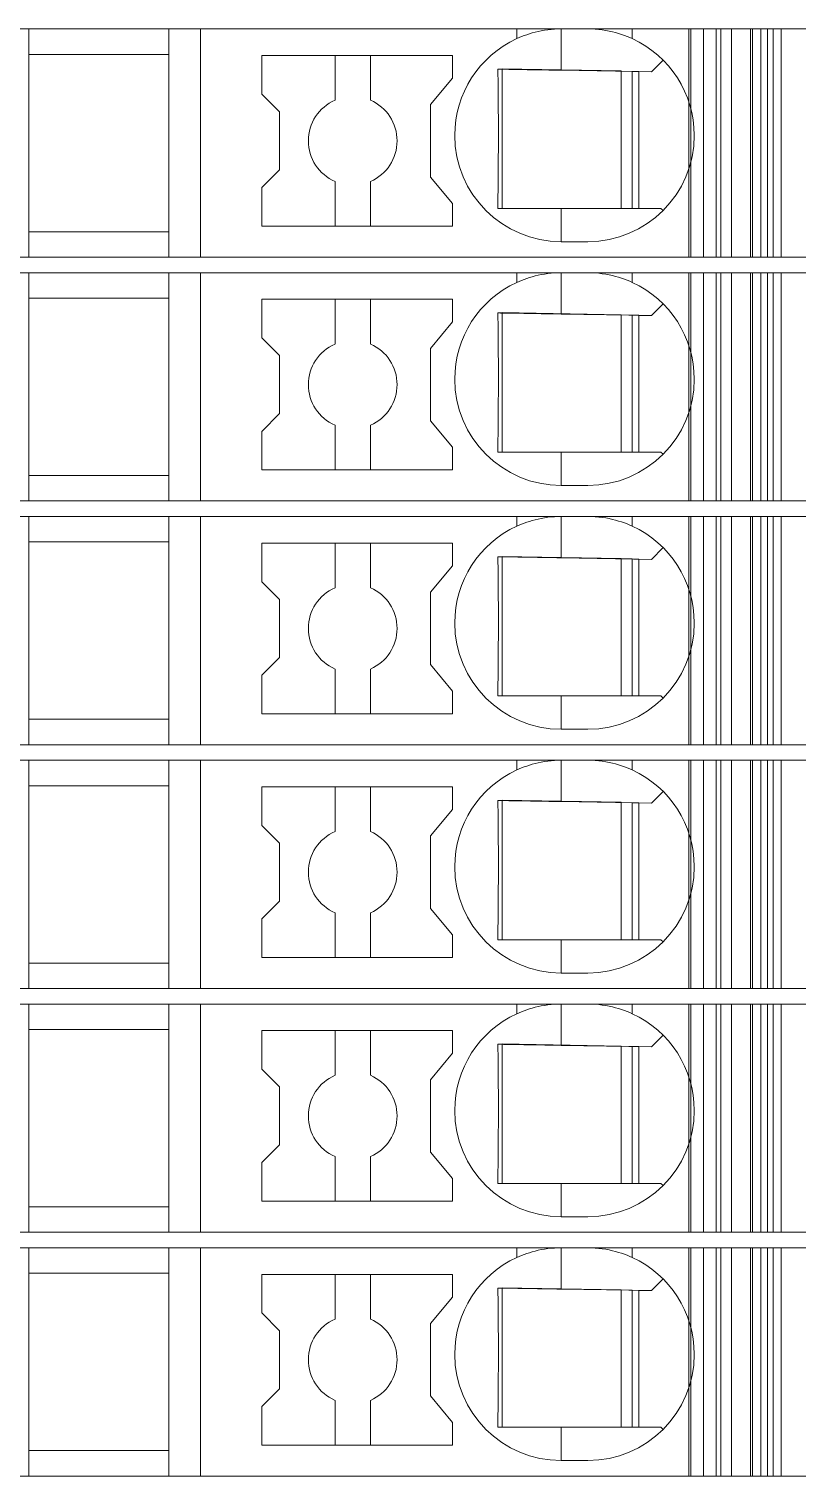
# Model space of a CAD drawing. Header units: millimetres. Extents: x 0 to 1680, y 0 to 1188.
# Drawn here: x 877.05 to 894.37, y 302.85 to 335.5 of the extents above; entities that cross this region are included whole.
import ezdxf
from ezdxf.enums import TextEntityAlignment as Align

# ---------------------------------------------------------------- set-up
doc = ezdxf.new("R2010")
doc.units = ezdxf.units.MM
for name, color, linetype, lineweight in [('EPLAN309', 5, 'Continuous', 5), ('EPLAN493', 5, 'Continuous', 5), ('MAIN-1', 7, 'Continuous', 5), ('MAIN-2', 7, 'Continuous', 5)]:
    doc.layers.add(name, color=color, linetype=linetype, lineweight=lineweight)
doc.styles.add('Tahoma', font='')
doc.styles.get('Tahoma').set_extended_font_data('Tahoma')

# ---------------------------------------------------------------- blocks, each defined once
blk = doc.blocks.new('EPLSYM_LibrarySPECIAL_Symbol12_Variant0_Placement8_12')
at = {"layer": 'EPLAN309', "lineweight": 13, "ltscale": 16}
blk.add_lwpolyline([(0, -5.15), (68.15, -5.15), (68.15, 0), (0, 0)], close=True, dxfattribs=at)
at = {"layer": 'EPLAN493', "color": 5, "style": 'Tahoma'}
blk.add_attdef('17_20450', text='', height=2.3478, dxfattribs=at).set_placement((0, -21.83478), align=Align.MIDDLE_RIGHT)
blk = doc.blocks.new('EPLSYM_LibrarySPECIAL_Symbol12_Variant0_Placement8_13')
at = {"layer": 'EPLAN309', "lineweight": 13, "ltscale": 16}
blk.add_lwpolyline([(0, -5.15), (68.15, -5.15), (68.15, 0), (0, 0)], close=True, dxfattribs=at)
at = {"layer": 'EPLAN493', "color": 5, "style": 'Tahoma'}
blk.add_attdef('17_20450', text='', height=2.3478, dxfattribs=at).set_placement((0, -21.83478), align=Align.MIDDLE_RIGHT)
blk = doc.blocks.new('EPLSYM_LibrarySPECIAL_Symbol12_Variant0_Placement8_14')
at = {"layer": 'EPLAN309', "lineweight": 13, "ltscale": 16}
blk.add_lwpolyline([(0, -5.15), (68.15, -5.15), (68.15, 0), (0, 0)], close=True, dxfattribs=at)
at = {"layer": 'EPLAN493', "color": 5, "style": 'Tahoma'}
blk.add_attdef('17_20450', text='', height=2.3478, dxfattribs=at).set_placement((0, -21.83478), align=Align.MIDDLE_RIGHT)
blk = doc.blocks.new('EPLSYM_LibrarySPECIAL_Symbol12_Variant0_Placement8_15')
at = {"layer": 'EPLAN309', "lineweight": 13, "ltscale": 16}
blk.add_lwpolyline([(0, -5.15), (68.15, -5.15), (68.15, 0), (0, 0)], close=True, dxfattribs=at)
at = {"layer": 'EPLAN493', "color": 5, "style": 'Tahoma'}
blk.add_attdef('17_20450', text='', height=2.3478, dxfattribs=at).set_placement((0, -21.83478), align=Align.MIDDLE_RIGHT)
blk = doc.blocks.new('EPLSYM_LibrarySPECIAL_Symbol12_Variant0_Placement8_16')
at = {"layer": 'EPLAN309', "lineweight": 13, "ltscale": 16}
blk.add_lwpolyline([(0, -5.15), (68.15, -5.15), (68.15, 0), (0, 0)], close=True, dxfattribs=at)
at = {"layer": 'EPLAN493', "color": 5, "style": 'Tahoma'}
blk.add_attdef('17_20450', text='', height=2.3478, dxfattribs=at).set_placement((0, -21.83478), align=Align.MIDDLE_RIGHT)
blk = doc.blocks.new('EPLSYM_LibrarySPECIAL_Symbol12_Variant0_Placement8_17')
at = {"layer": 'EPLAN309', "lineweight": 13, "ltscale": 16}
blk.add_lwpolyline([(0, -5.15), (68.15, -5.15), (68.15, 0), (0, 0)], close=True, dxfattribs=at)
at = {"layer": 'EPLAN493', "color": 5, "style": 'Tahoma'}
blk.add_attdef('17_20450', text='', height=2.3478, dxfattribs=at).set_placement((0, -21.83478), align=Align.MIDDLE_RIGHT)

msp = doc.modelspace()

# ---------------------------------------------------------------- linework, layer by layer
at = {"layer": 'MAIN-1'}
for p, q in [((877.05, 335.5), (880.2, 335.5)), ((877.05, 335.5), (877.05, 330.35)), ((880.919, 335.5), (880.2, 335.5)), ((880.2, 330.35), (880.2, 335.5)), ((888.05, 335.5), (880.919, 335.5)), ((880.919, 335.5), (880.919, 330.35)), ((888.05, 335.5), (889.05, 335.5)), ((888.05, 335.282), (888.05, 335.5)), ((888.156, 335.327), (888.102, 335.305)), ((888.213, 335.349), (888.156, 335.327)), ((888.272, 335.37), (888.213, 335.349)), ((888.333, 335.39), (888.272, 335.37)), ((888.397, 335.409), (888.333, 335.39)), ((888.463, 335.427), (888.397, 335.409)), ((888.531, 335.443), (888.463, 335.427)), ((888.601, 335.458), (888.531, 335.443)), ((888.673, 335.47), (888.601, 335.458)), ((888.746, 335.481), (888.673, 335.47)), ((888.821, 335.489), (888.746, 335.481)), ((888.897, 335.495), (888.821, 335.489)), ((888.973, 335.499), (888.897, 335.495)), ((889.05, 335.5), (888.973, 335.499)), ((889.05, 334.568), (889.05, 335.5)), ((889.05, 335.5), (889.65, 335.5)), ((889.65, 335.5), (889.732, 335.499)), ((890.65, 335.5), (889.65, 335.5)), ((889.732, 335.499), (889.814, 335.494)), ((889.814, 335.494), (889.896, 335.487)), ((889.896, 335.487), (889.975, 335.478)), ((889.975, 335.478), (890.053, 335.466)), ((890.053, 335.466), (890.13, 335.452)), ((890.13, 335.452), (890.204, 335.435)), ((890.204, 335.435), (890.275, 335.417)), ((890.275, 335.417), (890.345, 335.397)), ((890.345, 335.397), (890.411, 335.376)), ((890.411, 335.376), (890.475, 335.354)), ((890.475, 335.354), (890.536, 335.331)), ((890.536, 335.331), (890.594, 335.306)), ((890.65, 335.5), (893.704, 335.5)), ((890.65, 335.282), (890.65, 335.5)), ((893.832, 335.5), (893.704, 335.5)), ((893.704, 330.35), (893.704, 335.5)), ((893.832, 335.5), (894.367, 335.5)), ((893.832, 330.35), (893.832, 335.5)), ((888.102, 335.305), (888.05, 335.282)), ((890.594, 335.306), (890.65, 335.282)), ((877.05, 334.925), (880.2, 334.925)), ((882.3, 334.9), (882.3, 334.029)), ((882.3, 334.9), (886.6, 334.9)), ((883.95, 334.9), (883.95, 333.892)), ((884.75, 333.892), (884.75, 334.9)), ((886.6, 334.389), (886.6, 334.9)), ((891.083, 334.533), (891.347, 334.797)), ((886.1, 333.793), (886.6, 334.389)), ((887.624, 334.592), (887.625, 334.522)), ((887.685, 334.591), (887.624, 334.592)), ((887.625, 334.522), (887.625, 334.45)), ((887.625, 334.45), (887.626, 334.377)), ((887.626, 334.377), (887.627, 334.303)), ((887.746, 334.59), (887.685, 334.591)), ((887.721, 334.591), (887.721, 331.45)), ((887.809, 334.589), (887.746, 334.59)), ((887.873, 334.588), (887.809, 334.589)), ((887.937, 334.587), (887.873, 334.588)), ((888.003, 334.586), (887.937, 334.587)), ((888.071, 334.585), (888.003, 334.586)), ((888.14, 334.584), (888.071, 334.585)), ((888.21, 334.582), (888.14, 334.584)), ((888.283, 334.581), (888.21, 334.582)), ((888.358, 334.58), (888.283, 334.581)), ((888.435, 334.579), (888.358, 334.58)), ((888.514, 334.577), (888.435, 334.579)), ((888.597, 334.576), (888.514, 334.577)), ((888.682, 334.575), (888.597, 334.576)), ((888.771, 334.573), (888.682, 334.575)), ((888.862, 334.571), (888.771, 334.573)), ((888.955, 334.57), (888.862, 334.571)), ((889.05, 334.568), (888.955, 334.57)), ((889.05, 334.568), (891.083, 334.533)), ((890.4, 334.545), (890.4, 331.45)), ((890.65, 331.45), (890.65, 334.54)), ((890.8, 334.538), (890.8, 331.45)), ((882.7, 333.629), (882.3, 334.029)), ((887.627, 334.303), (887.628, 334.227)), ((887.628, 334.227), (887.628, 334.149)), ((887.628, 334.149), (887.629, 334.07)), ((887.629, 334.07), (887.63, 333.988)), ((886.1, 333.793), (886.1, 332.157)), ((887.63, 333.988), (887.63, 333.904)), ((887.63, 333.904), (887.631, 333.817)), ((887.631, 333.817), (887.631, 333.726)), ((887.631, 333.726), (887.632, 333.632)), ((882.7, 333.629), (882.7, 332.321)), ((887.632, 333.632), (887.633, 333.534)), ((887.633, 333.534), (887.633, 333.431)), ((887.633, 333.431), (887.633, 333.324)), ((887.633, 333.324), (887.633, 333.213)), ((887.633, 333.213), (887.634, 333.1)), ((887.634, 333.1), (887.633, 332.979)), ((887.633, 332.747), (887.632, 332.638)), ((887.633, 332.979), (887.633, 332.861)), ((887.633, 332.861), (887.633, 332.747)), ((887.632, 332.534), (887.631, 332.434)), ((887.631, 332.434), (887.631, 332.339)), ((887.632, 332.638), (887.632, 332.534)), ((882.7, 332.321), (882.3, 331.921)), ((883.95, 332.058), (883.95, 331.05)), ((884.75, 332.058), (884.75, 331.05)), ((886.1, 332.157), (886.6, 331.561)), ((887.629, 332.159), (887.628, 332.073)), ((887.628, 332.073), (887.628, 331.99)), ((887.63, 332.248), (887.629, 332.159)), ((887.631, 332.339), (887.63, 332.248)), ((882.3, 331.921), (882.3, 331.05)), ((887.625, 331.75), (887.624, 331.674)), ((887.626, 331.829), (887.625, 331.75)), ((887.627, 331.908), (887.626, 331.829)), ((887.628, 331.99), (887.627, 331.908)), ((886.6, 331.05), (886.6, 331.561)), ((887.623, 331.524), (887.622, 331.45)), ((887.622, 331.45), (887.683, 331.45)), ((887.624, 331.598), (887.623, 331.524)), ((887.624, 331.674), (887.624, 331.598)), ((887.683, 331.45), (887.746, 331.45)), ((887.746, 331.45), (887.809, 331.45)), ((887.809, 331.45), (887.873, 331.45)), ((887.873, 331.45), (887.939, 331.45)), ((887.939, 331.45), (888.005, 331.45)), ((888.005, 331.45), (888.074, 331.45)), ((888.074, 331.45), (888.144, 331.45)), ((888.144, 331.45), (888.215, 331.45)), ((888.215, 331.45), (888.289, 331.45)), ((888.289, 331.45), (888.364, 331.45)), ((888.364, 331.45), (888.442, 331.45)), ((888.442, 331.45), (888.522, 331.45)), ((888.522, 331.45), (888.605, 331.45)), ((888.605, 331.45), (888.69, 331.45)), ((888.69, 331.45), (888.778, 331.45)), ((888.778, 331.45), (888.867, 331.45)), ((888.867, 331.45), (888.958, 331.45)), ((888.958, 331.45), (889.05, 331.45)), ((889.05, 331.45), (891.3, 331.45)), ((889.05, 331.45), (889.05, 330.7)), ((891.347, 331.403), (891.3, 331.45)), ((877.05, 330.925), (880.2, 330.925)), ((886.6, 331.05), (882.3, 331.05)), ((889.65, 330.7), (889.05, 330.7)), ((877.05, 330.35), (880.2, 330.35)), ((880.919, 330.35), (880.2, 330.35)), ((880.919, 330.35), (893.704, 330.35)), ((892.544, 330.35), (892.544, 330.35)), ((892.65, 330.35), (892.65, 330.35)), ((893.832, 330.35), (893.704, 330.35)), ((893.832, 330.35), (894.367, 330.35)), ((877.05, 330), (880.2, 330)), ((877.05, 330), (877.05, 324.85)), ((880.919, 330), (880.2, 330)), ((880.2, 324.85), (880.2, 330)), ((888.05, 330), (880.919, 330)), ((880.919, 330), (880.919, 324.85)), ((888.05, 330), (889.05, 330)), ((888.05, 329.782), (888.05, 330)), ((888.102, 329.805), (888.05, 329.782)), ((888.156, 329.827), (888.102, 329.805)), ((888.213, 329.849), (888.156, 329.827)), ((888.272, 329.87), (888.213, 329.849)), ((888.333, 329.89), (888.272, 329.87)), ((888.397, 329.909), (888.333, 329.89)), ((888.463, 329.927), (888.397, 329.909)), ((888.531, 329.943), (888.463, 329.927)), ((888.601, 329.958), (888.531, 329.943)), ((888.673, 329.97), (888.601, 329.958)), ((888.746, 329.981), (888.673, 329.97)), ((888.821, 329.989), (888.746, 329.981)), ((888.897, 329.995), (888.821, 329.989)), ((888.973, 329.999), (888.897, 329.995)), ((889.05, 330), (888.973, 329.999)), ((889.05, 329.068), (889.05, 330)), ((889.05, 330), (889.65, 330)), ((889.65, 330), (889.732, 329.999)), ((890.65, 330), (889.65, 330)), ((889.732, 329.999), (889.814, 329.994)), ((889.814, 329.994), (889.896, 329.987)), ((889.896, 329.987), (889.975, 329.978)), ((889.975, 329.978), (890.053, 329.966)), ((890.053, 329.966), (890.13, 329.952)), ((890.13, 329.952), (890.204, 329.935)), ((890.204, 329.935), (890.275, 329.917)), ((890.275, 329.917), (890.345, 329.897)), ((890.345, 329.897), (890.411, 329.876)), ((890.411, 329.876), (890.475, 329.854)), ((890.475, 329.854), (890.536, 329.831)), ((890.536, 329.831), (890.594, 329.806)), ((890.594, 329.806), (890.65, 329.782)), ((890.65, 330), (893.704, 330)), ((890.65, 329.782), (890.65, 330)), ((893.832, 330), (893.704, 330)), ((893.704, 324.85), (893.704, 330)), ((893.832, 330), (894.367, 330)), ((893.832, 324.85), (893.832, 330)), ((877.05, 329.425), (880.2, 329.425)), ((882.3, 329.4), (882.3, 328.529)), ((882.3, 329.4), (886.6, 329.4)), ((883.95, 329.4), (883.95, 328.392)), ((884.75, 328.392), (884.75, 329.4)), ((886.6, 328.889), (886.6, 329.4)), ((891.083, 329.033), (891.347, 329.297)), ((886.1, 328.293), (886.6, 328.889)), ((887.624, 329.092), (887.625, 329.022)), ((887.685, 329.091), (887.624, 329.092)), ((887.625, 329.022), (887.625, 328.95)), ((887.625, 328.95), (887.626, 328.877)), ((887.626, 328.877), (887.627, 328.803)), ((887.627, 328.803), (887.628, 328.727)), ((887.746, 329.09), (887.685, 329.091)), ((887.721, 329.091), (887.721, 325.95)), ((887.809, 329.089), (887.746, 329.09)), ((887.873, 329.088), (887.809, 329.089)), ((887.937, 329.087), (887.873, 329.088)), ((888.003, 329.086), (887.937, 329.087)), ((888.071, 329.085), (888.003, 329.086)), ((888.14, 329.084), (888.071, 329.085)), ((888.21, 329.082), (888.14, 329.084)), ((888.283, 329.081), (888.21, 329.082)), ((888.358, 329.08), (888.283, 329.081)), ((888.435, 329.079), (888.358, 329.08)), ((888.514, 329.077), (888.435, 329.079)), ((888.597, 329.076), (888.514, 329.077)), ((888.682, 329.075), (888.597, 329.076)), ((888.771, 329.073), (888.682, 329.075)), ((888.862, 329.071), (888.771, 329.073)), ((888.955, 329.07), (888.862, 329.071)), ((889.05, 329.068), (888.955, 329.07)), ((889.05, 329.068), (891.083, 329.033)), ((890.4, 329.045), (890.4, 325.95)), ((890.65, 325.95), (890.65, 329.04)), ((890.8, 329.038), (890.8, 325.95)), ((882.7, 328.129), (882.3, 328.529)), ((887.628, 328.727), (887.628, 328.649)), ((887.628, 328.649), (887.629, 328.57)), ((887.629, 328.57), (887.63, 328.488)), ((887.63, 328.488), (887.63, 328.404)), ((886.1, 328.293), (886.1, 326.657)), ((887.63, 328.404), (887.631, 328.317)), ((887.631, 328.317), (887.631, 328.226)), ((887.631, 328.226), (887.632, 328.132)), ((882.7, 328.129), (882.7, 326.821)), ((887.632, 328.132), (887.633, 328.034)), ((887.633, 328.034), (887.633, 327.931)), ((887.633, 327.931), (887.633, 327.824)), ((887.633, 327.824), (887.633, 327.713)), ((887.633, 327.713), (887.634, 327.6)), ((887.634, 327.6), (887.633, 327.479)), ((887.633, 327.247), (887.632, 327.138)), ((887.633, 327.479), (887.633, 327.361)), ((887.633, 327.361), (887.633, 327.247)), ((887.631, 326.839), (887.63, 326.748)), ((887.632, 327.034), (887.631, 326.934)), ((887.631, 326.934), (887.631, 326.839)), ((887.632, 327.138), (887.632, 327.034)), ((882.7, 326.821), (882.3, 326.421)), ((883.95, 326.558), (883.95, 325.55)), ((884.75, 326.558), (884.75, 325.55)), ((886.1, 326.657), (886.6, 326.061)), ((887.629, 326.659), (887.628, 326.573)), ((887.628, 326.573), (887.628, 326.49)), ((887.63, 326.748), (887.629, 326.659)), ((882.3, 326.421), (882.3, 325.55)), ((887.625, 326.25), (887.624, 326.174)), ((887.624, 326.174), (887.624, 326.098)), ((887.626, 326.329), (887.625, 326.25)), ((887.627, 326.408), (887.626, 326.329)), ((887.628, 326.49), (887.627, 326.408)), ((886.6, 325.55), (886.6, 326.061)), ((887.623, 326.024), (887.622, 325.95)), ((887.622, 325.95), (887.683, 325.95)), ((887.624, 326.098), (887.623, 326.024)), ((887.683, 325.95), (887.746, 325.95)), ((887.746, 325.95), (887.809, 325.95)), ((887.809, 325.95), (887.873, 325.95)), ((887.873, 325.95), (887.939, 325.95)), ((887.939, 325.95), (888.005, 325.95)), ((888.005, 325.95), (888.074, 325.95)), ((888.074, 325.95), (888.144, 325.95)), ((888.144, 325.95), (888.215, 325.95)), ((888.215, 325.95), (888.289, 325.95)), ((888.289, 325.95), (888.364, 325.95)), ((888.364, 325.95), (888.442, 325.95)), ((888.442, 325.95), (888.522, 325.95)), ((888.522, 325.95), (888.605, 325.95)), ((888.605, 325.95), (888.69, 325.95)), ((888.69, 325.95), (888.778, 325.95)), ((888.778, 325.95), (888.867, 325.95)), ((888.867, 325.95), (888.958, 325.95)), ((888.958, 325.95), (889.05, 325.95)), ((889.05, 325.95), (891.3, 325.95)), ((889.05, 325.95), (889.05, 325.2)), ((891.347, 325.903), (891.3, 325.95)), ((886.6, 325.55), (882.3, 325.55)), ((877.05, 325.425), (880.2, 325.425)), ((889.65, 325.2), (889.05, 325.2)), ((877.05, 324.85), (880.2, 324.85)), ((880.919, 324.85), (880.2, 324.85)), ((880.919, 324.85), (893.704, 324.85)), ((892.544, 324.85), (892.544, 324.85)), ((892.65, 324.85), (892.65, 324.85)), ((893.832, 324.85), (893.704, 324.85)), ((893.832, 324.85), (894.367, 324.85)), ((877.05, 324.5), (880.2, 324.5)), ((877.05, 324.5), (877.05, 319.35)), ((880.919, 324.5), (880.2, 324.5)), ((880.2, 319.35), (880.2, 324.5)), ((888.05, 324.5), (880.919, 324.5)), ((880.919, 324.5), (880.919, 319.35)), ((888.05, 324.5), (889.05, 324.5)), ((888.05, 324.282), (888.05, 324.5)), ((888.102, 324.305), (888.05, 324.282)), ((888.156, 324.327), (888.102, 324.305)), ((888.213, 324.349), (888.156, 324.327)), ((888.272, 324.37), (888.213, 324.349)), ((888.333, 324.39), (888.272, 324.37)), ((888.397, 324.409), (888.333, 324.39)), ((888.463, 324.427), (888.397, 324.409)), ((888.531, 324.443), (888.463, 324.427)), ((888.601, 324.458), (888.531, 324.443)), ((888.673, 324.47), (888.601, 324.458)), ((888.746, 324.481), (888.673, 324.47)), ((888.821, 324.489), (888.746, 324.481)), ((888.897, 324.495), (888.821, 324.489)), ((888.973, 324.499), (888.897, 324.495)), ((889.05, 324.5), (888.973, 324.499)), ((889.05, 323.568), (889.05, 324.5)), ((889.05, 324.5), (889.65, 324.5)), ((889.65, 324.5), (889.732, 324.499)), ((890.65, 324.5), (889.65, 324.5)), ((889.732, 324.499), (889.814, 324.494)), ((889.814, 324.494), (889.896, 324.487)), ((889.896, 324.487), (889.975, 324.478)), ((889.975, 324.478), (890.053, 324.466)), ((890.053, 324.466), (890.13, 324.452)), ((890.13, 324.452), (890.204, 324.435)), ((890.204, 324.435), (890.275, 324.417)), ((890.275, 324.417), (890.345, 324.397)), ((890.345, 324.397), (890.411, 324.376)), ((890.411, 324.376), (890.475, 324.354)), ((890.475, 324.354), (890.536, 324.331)), ((890.536, 324.331), (890.594, 324.306)), ((890.594, 324.306), (890.65, 324.282)), ((890.65, 324.5), (893.704, 324.5)), ((890.65, 324.282), (890.65, 324.5)), ((893.832, 324.5), (893.704, 324.5)), ((893.704, 319.35), (893.704, 324.5)), ((893.832, 324.5), (894.367, 324.5)), ((893.832, 319.35), (893.832, 324.5)), ((877.05, 323.925), (880.2, 323.925)), ((882.3, 323.9), (882.3, 323.029)), ((882.3, 323.9), (886.6, 323.9)), ((883.95, 323.9), (883.95, 322.892)), ((884.75, 322.892), (884.75, 323.9)), ((886.6, 323.389), (886.6, 323.9)), ((887.624, 323.592), (887.625, 323.522)), ((887.685, 323.591), (887.624, 323.592)), ((887.746, 323.59), (887.685, 323.591)), ((887.721, 323.591), (887.721, 320.45)), ((887.809, 323.589), (887.746, 323.59)), ((887.873, 323.588), (887.809, 323.589)), ((887.937, 323.587), (887.873, 323.588)), ((888.003, 323.586), (887.937, 323.587)), ((888.071, 323.585), (888.003, 323.586)), ((888.14, 323.584), (888.071, 323.585)), ((888.21, 323.582), (888.14, 323.584)), ((888.283, 323.581), (888.21, 323.582)), ((888.358, 323.58), (888.283, 323.581)), ((888.435, 323.579), (888.358, 323.58)), ((888.514, 323.577), (888.435, 323.579)), ((888.597, 323.576), (888.514, 323.577)), ((888.682, 323.575), (888.597, 323.576)), ((888.771, 323.573), (888.682, 323.575)), ((888.862, 323.571), (888.771, 323.573)), ((888.955, 323.57), (888.862, 323.571)), ((889.05, 323.568), (888.955, 323.57)), ((889.05, 323.568), (891.083, 323.533)), ((891.083, 323.533), (891.347, 323.797)), ((886.1, 322.793), (886.6, 323.389)), ((887.625, 323.522), (887.625, 323.45)), ((887.625, 323.45), (887.626, 323.377)), ((887.626, 323.377), (887.627, 323.303)), ((887.627, 323.303), (887.628, 323.227)), ((890.4, 323.545), (890.4, 320.45)), ((890.65, 320.45), (890.65, 323.54)), ((890.8, 323.538), (890.8, 320.45)), ((882.7, 322.629), (882.3, 323.029)), ((887.628, 323.227), (887.628, 323.149)), ((887.628, 323.149), (887.629, 323.07)), ((887.629, 323.07), (887.63, 322.988)), ((887.63, 322.988), (887.63, 322.904)), ((882.7, 322.629), (882.7, 321.321)), ((886.1, 322.793), (886.1, 321.157)), ((887.63, 322.904), (887.631, 322.817)), ((887.631, 322.817), (887.631, 322.726)), ((887.631, 322.726), (887.632, 322.632)), ((887.632, 322.632), (887.633, 322.534)), ((887.633, 322.534), (887.633, 322.431)), ((887.633, 322.431), (887.633, 322.324)), ((887.633, 322.324), (887.633, 322.213)), ((887.633, 322.213), (887.634, 322.1)), ((887.634, 322.1), (887.633, 321.979)), ((887.633, 321.979), (887.633, 321.861)), ((887.633, 321.747), (887.632, 321.638)), ((887.632, 321.638), (887.632, 321.534)), ((887.633, 321.861), (887.633, 321.747)), ((882.7, 321.321), (882.3, 320.921)), ((887.631, 321.339), (887.63, 321.248)), ((887.632, 321.534), (887.631, 321.434)), ((887.631, 321.434), (887.631, 321.339)), ((883.95, 321.058), (883.95, 320.05)), ((884.75, 321.058), (884.75, 320.05)), ((886.1, 321.157), (886.6, 320.561)), ((887.628, 320.99), (887.627, 320.908)), ((887.629, 321.159), (887.628, 321.073)), ((887.628, 321.073), (887.628, 320.99)), ((887.63, 321.248), (887.629, 321.159)), ((882.3, 320.921), (882.3, 320.05)), ((887.625, 320.75), (887.624, 320.674)), ((887.624, 320.674), (887.624, 320.598)), ((887.626, 320.829), (887.625, 320.75)), ((887.627, 320.908), (887.626, 320.829)), ((886.6, 320.05), (886.6, 320.561)), ((887.623, 320.524), (887.622, 320.45)), ((887.622, 320.45), (887.683, 320.45)), ((887.624, 320.598), (887.623, 320.524)), ((887.683, 320.45), (887.746, 320.45)), ((887.746, 320.45), (887.809, 320.45)), ((887.809, 320.45), (887.873, 320.45)), ((887.873, 320.45), (887.939, 320.45)), ((887.939, 320.45), (888.005, 320.45)), ((888.005, 320.45), (888.074, 320.45)), ((888.074, 320.45), (888.144, 320.45)), ((888.144, 320.45), (888.215, 320.45)), ((888.215, 320.45), (888.289, 320.45)), ((888.289, 320.45), (888.364, 320.45)), ((888.364, 320.45), (888.442, 320.45)), ((888.442, 320.45), (888.522, 320.45)), ((888.522, 320.45), (888.605, 320.45)), ((888.605, 320.45), (888.69, 320.45)), ((888.69, 320.45), (888.778, 320.45)), ((888.778, 320.45), (888.867, 320.45)), ((888.867, 320.45), (888.958, 320.45)), ((888.958, 320.45), (889.05, 320.45)), ((889.05, 320.45), (891.3, 320.45)), ((889.05, 320.45), (889.05, 319.7)), ((891.347, 320.403), (891.3, 320.45)), ((886.6, 320.05), (882.3, 320.05)), ((877.05, 319.925), (880.2, 319.925)), ((889.65, 319.7), (889.05, 319.7)), ((877.05, 319.35), (880.2, 319.35)), ((880.919, 319.35), (880.2, 319.35)), ((880.919, 319.35), (893.704, 319.35)), ((892.544, 319.35), (892.544, 319.35)), ((892.65, 319.35), (892.65, 319.35)), ((893.832, 319.35), (893.704, 319.35)), ((893.832, 319.35), (894.367, 319.35)), ((877.05, 319), (880.2, 319)), ((877.05, 319), (877.05, 313.85)), ((880.919, 319), (880.2, 319)), ((880.2, 313.85), (880.2, 319)), ((888.05, 319), (880.919, 319)), ((880.919, 319), (880.919, 313.85)), ((888.05, 319), (889.05, 319)), ((888.05, 318.782), (888.05, 319)), ((888.897, 318.995), (888.821, 318.989)), ((888.973, 318.999), (888.897, 318.995)), ((889.05, 319), (888.973, 318.999)), ((889.05, 318.068), (889.05, 319)), ((889.05, 319), (889.65, 319)), ((889.65, 319), (889.732, 318.999)), ((890.65, 319), (889.65, 319)), ((889.732, 318.999), (889.814, 318.994)), ((889.814, 318.994), (889.896, 318.987)), ((890.65, 319), (893.704, 319)), ((890.65, 318.782), (890.65, 319)), ((893.832, 319), (893.704, 319)), ((893.704, 313.85), (893.704, 319)), ((893.832, 319), (894.367, 319)), ((893.832, 313.85), (893.832, 319)), ((888.102, 318.805), (888.05, 318.782)), ((888.156, 318.827), (888.102, 318.805)), ((888.213, 318.849), (888.156, 318.827)), ((888.272, 318.87), (888.213, 318.849)), ((888.333, 318.89), (888.272, 318.87)), ((888.397, 318.909), (888.333, 318.89)), ((888.463, 318.927), (888.397, 318.909)), ((888.531, 318.943), (888.463, 318.927)), ((888.601, 318.958), (888.531, 318.943)), ((888.673, 318.97), (888.601, 318.958)), ((888.746, 318.981), (888.673, 318.97)), ((888.821, 318.989), (888.746, 318.981)), ((889.896, 318.987), (889.975, 318.978)), ((889.975, 318.978), (890.053, 318.966)), ((890.053, 318.966), (890.13, 318.952)), ((890.13, 318.952), (890.204, 318.935)), ((890.204, 318.935), (890.275, 318.917)), ((890.275, 318.917), (890.345, 318.897)), ((890.345, 318.897), (890.411, 318.876)), ((890.411, 318.876), (890.475, 318.854)), ((890.475, 318.854), (890.536, 318.831)), ((890.536, 318.831), (890.594, 318.806)), ((890.594, 318.806), (890.65, 318.782)), ((877.05, 318.425), (880.2, 318.425)), ((882.3, 318.4), (882.3, 317.529)), ((882.3, 318.4), (886.6, 318.4)), ((883.95, 318.4), (883.95, 317.392)), ((884.75, 317.392), (884.75, 318.4)), ((886.6, 317.889), (886.6, 318.4)), ((887.624, 318.092), (887.625, 318.022)), ((887.685, 318.091), (887.624, 318.092)), ((887.625, 318.022), (887.625, 317.95)), ((887.746, 318.09), (887.685, 318.091)), ((887.721, 318.091), (887.721, 314.95)), ((887.809, 318.089), (887.746, 318.09)), ((887.873, 318.088), (887.809, 318.089)), ((887.937, 318.087), (887.873, 318.088)), ((888.003, 318.086), (887.937, 318.087)), ((888.071, 318.085), (888.003, 318.086)), ((888.14, 318.084), (888.071, 318.085)), ((888.21, 318.082), (888.14, 318.084)), ((888.283, 318.081), (888.21, 318.082)), ((888.358, 318.08), (888.283, 318.081)), ((888.435, 318.079), (888.358, 318.08)), ((888.514, 318.077), (888.435, 318.079)), ((888.597, 318.076), (888.514, 318.077)), ((888.682, 318.075), (888.597, 318.076)), ((888.771, 318.073), (888.682, 318.075)), ((888.862, 318.071), (888.771, 318.073)), ((888.955, 318.07), (888.862, 318.071)), ((889.05, 318.068), (888.955, 318.07)), ((889.05, 318.068), (891.083, 318.033)), ((890.4, 318.045), (890.4, 314.95)), ((890.65, 314.95), (890.65, 318.04)), ((890.8, 318.038), (890.8, 314.95)), ((891.083, 318.033), (891.347, 318.297)), ((886.1, 317.293), (886.6, 317.889)), ((887.625, 317.95), (887.626, 317.877)), ((887.626, 317.877), (887.627, 317.803)), ((887.627, 317.803), (887.628, 317.727)), ((887.628, 317.727), (887.628, 317.649)), ((882.7, 317.129), (882.3, 317.529)), ((887.628, 317.649), (887.629, 317.57)), ((887.629, 317.57), (887.63, 317.488)), ((887.63, 317.488), (887.63, 317.404)), ((887.63, 317.404), (887.631, 317.317)), ((882.7, 317.129), (882.7, 315.821)), ((886.1, 317.293), (886.1, 315.657)), ((887.631, 317.317), (887.631, 317.226)), ((887.631, 317.226), (887.632, 317.132)), ((887.632, 317.132), (887.633, 317.034)), ((887.633, 317.034), (887.633, 316.931)), ((887.633, 316.931), (887.633, 316.824)), ((887.633, 316.824), (887.633, 316.713)), ((887.633, 316.713), (887.634, 316.6)), ((887.634, 316.6), (887.633, 316.479)), ((887.633, 316.479), (887.633, 316.361)), ((887.633, 316.247), (887.632, 316.138)), ((887.632, 316.138), (887.632, 316.034)), ((887.633, 316.361), (887.633, 316.247)), ((882.7, 315.821), (882.3, 315.421)), ((887.63, 315.748), (887.629, 315.659)), ((887.631, 315.839), (887.63, 315.748)), ((887.632, 316.034), (887.631, 315.934)), ((887.631, 315.934), (887.631, 315.839)), ((882.3, 315.421), (882.3, 314.55)), ((883.95, 315.558), (883.95, 314.55)), ((884.75, 315.558), (884.75, 314.55)), ((886.1, 315.657), (886.6, 315.061)), ((887.627, 315.408), (887.626, 315.329)), ((887.628, 315.49), (887.627, 315.408)), ((887.629, 315.659), (887.628, 315.573)), ((887.628, 315.573), (887.628, 315.49)), ((887.624, 315.098), (887.623, 315.024)), ((887.625, 315.25), (887.624, 315.174)), ((887.624, 315.174), (887.624, 315.098)), ((887.626, 315.329), (887.625, 315.25)), ((886.6, 314.55), (886.6, 315.061)), ((887.623, 315.024), (887.622, 314.95)), ((887.622, 314.95), (887.683, 314.95)), ((887.683, 314.95), (887.746, 314.95)), ((887.746, 314.95), (887.809, 314.95)), ((887.809, 314.95), (887.873, 314.95)), ((887.873, 314.95), (887.939, 314.95)), ((887.939, 314.95), (888.005, 314.95)), ((888.005, 314.95), (888.074, 314.95)), ((888.074, 314.95), (888.144, 314.95)), ((888.144, 314.95), (888.215, 314.95)), ((888.215, 314.95), (888.289, 314.95)), ((888.289, 314.95), (888.364, 314.95)), ((888.364, 314.95), (888.442, 314.95)), ((888.442, 314.95), (888.522, 314.95)), ((888.522, 314.95), (888.605, 314.95)), ((888.605, 314.95), (888.69, 314.95)), ((888.69, 314.95), (888.778, 314.95)), ((888.778, 314.95), (888.867, 314.95)), ((888.867, 314.95), (888.958, 314.95)), ((888.958, 314.95), (889.05, 314.95)), ((889.05, 314.95), (891.3, 314.95)), ((889.05, 314.95), (889.05, 314.2)), ((891.347, 314.903), (891.3, 314.95)), ((877.05, 314.425), (880.2, 314.425)), ((886.6, 314.55), (882.3, 314.55)), ((889.65, 314.2), (889.05, 314.2)), ((877.05, 313.85), (880.2, 313.85)), ((880.919, 313.85), (880.2, 313.85)), ((880.919, 313.85), (893.704, 313.85)), ((892.544, 313.85), (892.544, 313.85)), ((892.65, 313.85), (892.65, 313.85)), ((893.832, 313.85), (893.704, 313.85)), ((893.832, 313.85), (894.367, 313.85)), ((877.05, 313.5), (880.2, 313.5)), ((877.05, 313.5), (877.05, 308.35)), ((880.919, 313.5), (880.2, 313.5)), ((880.2, 308.35), (880.2, 313.5)), ((888.05, 313.5), (880.919, 313.5)), ((880.919, 313.5), (880.919, 308.35)), ((888.05, 313.5), (889.05, 313.5)), ((888.05, 313.282), (888.05, 313.5)), ((888.531, 313.443), (888.463, 313.427)), ((888.601, 313.458), (888.531, 313.443)), ((888.673, 313.47), (888.601, 313.458)), ((888.746, 313.481), (888.673, 313.47)), ((888.821, 313.489), (888.746, 313.481)), ((888.897, 313.495), (888.821, 313.489)), ((888.973, 313.499), (888.897, 313.495)), ((889.05, 313.5), (888.973, 313.499)), ((889.05, 312.568), (889.05, 313.5)), ((889.05, 313.5), (889.65, 313.5)), ((889.65, 313.5), (889.732, 313.499)), ((890.65, 313.5), (889.65, 313.5)), ((889.732, 313.499), (889.814, 313.494)), ((889.814, 313.494), (889.896, 313.487)), ((889.896, 313.487), (889.975, 313.478)), ((889.975, 313.478), (890.053, 313.466)), ((890.053, 313.466), (890.13, 313.452)), ((890.13, 313.452), (890.204, 313.435)), ((890.65, 313.5), (893.704, 313.5)), ((890.65, 313.282), (890.65, 313.5)), ((893.832, 313.5), (893.704, 313.5)), ((893.704, 308.35), (893.704, 313.5)), ((893.832, 313.5), (894.367, 313.5)), ((893.832, 308.35), (893.832, 313.5)), ((888.102, 313.305), (888.05, 313.282)), ((888.156, 313.327), (888.102, 313.305)), ((888.213, 313.349), (888.156, 313.327)), ((888.272, 313.37), (888.213, 313.349)), ((888.333, 313.39), (888.272, 313.37)), ((888.397, 313.409), (888.333, 313.39)), ((888.463, 313.427), (888.397, 313.409)), ((890.204, 313.435), (890.275, 313.417)), ((890.275, 313.417), (890.345, 313.397)), ((890.345, 313.397), (890.411, 313.376)), ((890.411, 313.376), (890.475, 313.354)), ((890.475, 313.354), (890.536, 313.331)), ((890.536, 313.331), (890.594, 313.306)), ((890.594, 313.306), (890.65, 313.282)), ((877.05, 312.925), (880.2, 312.925)), ((882.3, 312.9), (882.3, 312.029)), ((882.3, 312.9), (886.6, 312.9)), ((883.95, 312.9), (883.95, 311.892)), ((884.75, 311.892), (884.75, 312.9)), ((886.6, 312.389), (886.6, 312.9)), ((891.083, 312.533), (891.347, 312.797)), ((887.624, 312.592), (887.625, 312.522)), ((887.685, 312.591), (887.624, 312.592)), ((887.625, 312.522), (887.625, 312.45)), ((887.746, 312.59), (887.685, 312.591)), ((887.721, 312.591), (887.721, 309.45)), ((887.809, 312.589), (887.746, 312.59)), ((887.873, 312.588), (887.809, 312.589)), ((887.937, 312.587), (887.873, 312.588)), ((888.003, 312.586), (887.937, 312.587)), ((888.071, 312.585), (888.003, 312.586)), ((888.14, 312.584), (888.071, 312.585)), ((888.21, 312.582), (888.14, 312.584)), ((888.283, 312.581), (888.21, 312.582)), ((888.358, 312.58), (888.283, 312.581)), ((888.435, 312.579), (888.358, 312.58)), ((888.514, 312.577), (888.435, 312.579)), ((888.597, 312.576), (888.514, 312.577)), ((888.682, 312.575), (888.597, 312.576)), ((888.771, 312.573), (888.682, 312.575)), ((888.862, 312.571), (888.771, 312.573)), ((888.955, 312.57), (888.862, 312.571)), ((889.05, 312.568), (888.955, 312.57)), ((889.05, 312.568), (891.083, 312.533)), ((890.4, 312.545), (890.4, 309.45)), ((890.65, 309.45), (890.65, 312.54)), ((890.8, 312.538), (890.8, 309.45)), ((886.1, 311.793), (886.6, 312.389)), ((887.625, 312.45), (887.626, 312.377)), ((887.626, 312.377), (887.627, 312.303)), ((887.627, 312.303), (887.628, 312.227)), ((887.628, 312.227), (887.628, 312.149)), ((887.628, 312.149), (887.629, 312.07)), ((882.7, 311.629), (882.3, 312.029)), ((887.629, 312.07), (887.63, 311.988)), ((887.63, 311.988), (887.63, 311.904)), ((887.63, 311.904), (887.631, 311.817)), ((887.631, 311.817), (887.631, 311.726)), ((882.7, 311.629), (882.7, 310.321)), ((886.1, 311.793), (886.1, 310.157)), ((887.631, 311.726), (887.632, 311.632)), ((887.632, 311.632), (887.633, 311.534)), ((887.633, 311.534), (887.633, 311.431)), ((887.633, 311.431), (887.633, 311.324)), ((887.633, 311.324), (887.633, 311.213)), ((887.633, 311.213), (887.634, 311.1)), ((887.634, 311.1), (887.633, 310.979)), ((887.633, 310.979), (887.633, 310.861)), ((887.633, 310.861), (887.633, 310.747)), ((887.632, 310.534), (887.631, 310.434)), ((887.633, 310.747), (887.632, 310.638)), ((887.632, 310.638), (887.632, 310.534)), ((882.7, 310.321), (882.3, 309.921)), ((887.63, 310.248), (887.629, 310.159)), ((887.631, 310.339), (887.63, 310.248)), ((887.631, 310.434), (887.631, 310.339)), ((882.3, 309.921), (882.3, 309.05)), ((883.95, 310.058), (883.95, 309.05)), ((884.75, 310.058), (884.75, 309.05)), ((886.1, 310.157), (886.6, 309.561)), ((887.627, 309.908), (887.626, 309.829)), ((887.628, 309.99), (887.627, 309.908)), ((887.629, 310.159), (887.628, 310.073)), ((887.628, 310.073), (887.628, 309.99)), ((886.6, 309.05), (886.6, 309.561)), ((887.623, 309.524), (887.622, 309.45)), ((887.624, 309.598), (887.623, 309.524)), ((887.625, 309.75), (887.624, 309.674)), ((887.624, 309.674), (887.624, 309.598)), ((887.626, 309.829), (887.625, 309.75)), ((887.622, 309.45), (887.683, 309.45)), ((887.683, 309.45), (887.746, 309.45)), ((887.746, 309.45), (887.809, 309.45)), ((887.809, 309.45), (887.873, 309.45)), ((887.873, 309.45), (887.939, 309.45)), ((887.939, 309.45), (888.005, 309.45)), ((888.005, 309.45), (888.074, 309.45)), ((888.074, 309.45), (888.144, 309.45)), ((888.144, 309.45), (888.215, 309.45)), ((888.215, 309.45), (888.289, 309.45)), ((888.289, 309.45), (888.364, 309.45)), ((888.364, 309.45), (888.442, 309.45)), ((888.442, 309.45), (888.522, 309.45)), ((888.522, 309.45), (888.605, 309.45)), ((888.605, 309.45), (888.69, 309.45)), ((888.69, 309.45), (888.778, 309.45)), ((888.778, 309.45), (888.867, 309.45)), ((888.867, 309.45), (888.958, 309.45)), ((888.958, 309.45), (889.05, 309.45)), ((889.05, 309.45), (891.3, 309.45)), ((889.05, 309.45), (889.05, 308.7)), ((891.347, 309.403), (891.3, 309.45)), ((877.05, 308.925), (880.2, 308.925)), ((886.6, 309.05), (882.3, 309.05)), ((889.65, 308.7), (889.05, 308.7)), ((877.05, 308.35), (880.2, 308.35)), ((880.919, 308.35), (880.2, 308.35)), ((880.919, 308.35), (893.704, 308.35)), ((892.544, 308.35), (892.544, 308.35)), ((892.65, 308.35), (892.65, 308.35)), ((893.832, 308.35), (893.704, 308.35)), ((893.832, 308.35), (894.367, 308.35)), ((877.05, 308), (880.2, 308)), ((877.05, 308), (877.05, 302.85)), ((880.919, 308), (880.2, 308)), ((880.2, 302.85), (880.2, 308)), ((888.05, 308), (880.919, 308)), ((880.919, 308), (880.919, 302.85)), ((888.05, 308), (889.05, 308)), ((888.05, 307.782), (888.05, 308)), ((888.333, 307.89), (888.272, 307.87)), ((888.397, 307.909), (888.333, 307.89)), ((888.463, 307.927), (888.397, 307.909)), ((888.531, 307.943), (888.463, 307.927)), ((888.601, 307.958), (888.531, 307.943)), ((888.673, 307.97), (888.601, 307.958)), ((888.746, 307.981), (888.673, 307.97)), ((888.821, 307.989), (888.746, 307.981)), ((888.897, 307.995), (888.821, 307.989)), ((888.973, 307.999), (888.897, 307.995)), ((889.05, 308), (888.973, 307.999)), ((889.05, 307.068), (889.05, 308)), ((889.05, 308), (889.65, 308)), ((889.65, 308), (889.732, 307.999)), ((890.65, 308), (889.65, 308)), ((889.732, 307.999), (889.814, 307.994)), ((889.814, 307.994), (889.896, 307.987)), ((889.896, 307.987), (889.975, 307.978)), ((889.975, 307.978), (890.053, 307.966)), ((890.053, 307.966), (890.13, 307.952)), ((890.13, 307.952), (890.204, 307.935)), ((890.204, 307.935), (890.275, 307.917)), ((890.275, 307.917), (890.345, 307.897)), ((890.345, 307.897), (890.411, 307.876)), ((890.65, 308), (893.704, 308)), ((890.65, 307.782), (890.65, 308)), ((893.832, 308), (893.704, 308)), ((893.704, 302.85), (893.704, 308)), ((893.832, 308), (894.367, 308)), ((893.832, 302.85), (893.832, 308)), ((888.102, 307.805), (888.05, 307.782)), ((888.156, 307.827), (888.102, 307.805)), ((888.213, 307.849), (888.156, 307.827)), ((888.272, 307.87), (888.213, 307.849)), ((890.411, 307.876), (890.475, 307.854)), ((890.475, 307.854), (890.536, 307.831)), ((890.536, 307.831), (890.594, 307.806)), ((890.594, 307.806), (890.65, 307.782)), ((877.05, 307.425), (880.2, 307.425)), ((882.3, 307.4), (882.3, 306.529)), ((882.3, 307.4), (886.6, 307.4)), ((883.95, 307.4), (883.95, 306.392)), ((884.75, 306.392), (884.75, 307.4)), ((886.6, 306.889), (886.6, 307.4)), ((891.083, 307.033), (891.347, 307.297)), ((887.624, 307.092), (887.625, 307.022)), ((887.685, 307.091), (887.624, 307.092)), ((887.625, 307.022), (887.625, 306.95)), ((887.625, 306.95), (887.626, 306.877)), ((887.746, 307.09), (887.685, 307.091)), ((887.721, 307.091), (887.721, 303.95)), ((887.809, 307.089), (887.746, 307.09)), ((887.873, 307.088), (887.809, 307.089)), ((887.937, 307.087), (887.873, 307.088)), ((888.003, 307.086), (887.937, 307.087)), ((888.071, 307.085), (888.003, 307.086)), ((888.14, 307.084), (888.071, 307.085)), ((888.21, 307.082), (888.14, 307.084)), ((888.283, 307.081), (888.21, 307.082)), ((888.358, 307.08), (888.283, 307.081)), ((888.435, 307.079), (888.358, 307.08)), ((888.514, 307.077), (888.435, 307.079)), ((888.597, 307.076), (888.514, 307.077)), ((888.682, 307.075), (888.597, 307.076)), ((888.771, 307.073), (888.682, 307.075)), ((888.862, 307.071), (888.771, 307.073)), ((888.955, 307.07), (888.862, 307.071)), ((889.05, 307.068), (888.955, 307.07)), ((889.05, 307.068), (891.083, 307.033)), ((890.4, 307.045), (890.4, 303.95)), ((890.65, 303.95), (890.65, 307.04)), ((890.8, 307.038), (890.8, 303.95)), ((886.1, 306.293), (886.6, 306.889)), ((887.626, 306.877), (887.627, 306.803)), ((887.627, 306.803), (887.628, 306.727)), ((887.628, 306.727), (887.628, 306.649)), ((887.628, 306.649), (887.629, 306.57)), ((882.7, 306.129), (882.3, 306.529)), ((886.1, 306.293), (886.1, 304.657)), ((887.629, 306.57), (887.63, 306.488)), ((887.63, 306.488), (887.63, 306.404)), ((887.63, 306.404), (887.631, 306.317)), ((887.631, 306.317), (887.631, 306.226)), ((882.7, 306.129), (882.7, 304.821)), ((887.631, 306.226), (887.632, 306.132)), ((887.632, 306.132), (887.633, 306.034)), ((887.633, 306.034), (887.633, 305.931)), ((887.633, 305.931), (887.633, 305.824)), ((887.633, 305.824), (887.633, 305.713)), ((887.633, 305.713), (887.634, 305.6)), ((887.634, 305.6), (887.633, 305.479)), ((887.633, 305.479), (887.633, 305.361)), ((887.633, 305.361), (887.633, 305.247)), ((887.632, 305.034), (887.631, 304.934)), ((887.633, 305.247), (887.632, 305.138)), ((887.632, 305.138), (887.632, 305.034)), ((882.7, 304.821), (882.3, 304.421)), ((886.1, 304.657), (886.6, 304.061)), ((887.629, 304.659), (887.628, 304.573)), ((887.63, 304.748), (887.629, 304.659)), ((887.631, 304.839), (887.63, 304.748)), ((887.631, 304.934), (887.631, 304.839)), ((882.3, 304.421), (882.3, 303.55)), ((883.95, 304.558), (883.95, 303.55)), ((884.75, 304.558), (884.75, 303.55)), ((887.626, 304.329), (887.625, 304.25)), ((887.627, 304.408), (887.626, 304.329)), ((887.628, 304.49), (887.627, 304.408)), ((887.628, 304.573), (887.628, 304.49)), ((886.6, 303.55), (886.6, 304.061)), ((887.623, 304.024), (887.622, 303.95)), ((887.624, 304.098), (887.623, 304.024)), ((887.625, 304.25), (887.624, 304.174)), ((887.624, 304.174), (887.624, 304.098)), ((887.622, 303.95), (887.683, 303.95)), ((887.683, 303.95), (887.746, 303.95)), ((887.746, 303.95), (887.809, 303.95)), ((887.809, 303.95), (887.873, 303.95)), ((887.873, 303.95), (887.939, 303.95)), ((887.939, 303.95), (888.005, 303.95)), ((888.005, 303.95), (888.074, 303.95)), ((888.074, 303.95), (888.144, 303.95)), ((888.144, 303.95), (888.215, 303.95)), ((888.215, 303.95), (888.289, 303.95)), ((888.289, 303.95), (888.364, 303.95)), ((888.364, 303.95), (888.442, 303.95)), ((888.442, 303.95), (888.522, 303.95)), ((888.522, 303.95), (888.605, 303.95)), ((888.605, 303.95), (888.69, 303.95)), ((888.69, 303.95), (888.778, 303.95)), ((888.778, 303.95), (888.867, 303.95)), ((888.867, 303.95), (888.958, 303.95)), ((888.958, 303.95), (889.05, 303.95)), ((889.05, 303.95), (891.3, 303.95)), ((889.05, 303.95), (889.05, 303.2)), ((891.347, 303.903), (891.3, 303.95)), ((877.05, 303.425), (880.2, 303.425)), ((886.6, 303.55), (882.3, 303.55)), ((889.65, 303.2), (889.05, 303.2)), ((877.05, 302.85), (880.2, 302.85)), ((880.919, 302.85), (880.2, 302.85)), ((880.919, 302.85), (893.704, 302.85)), ((892.544, 302.85), (892.544, 302.85)), ((892.65, 302.85), (892.65, 302.85)), ((893.832, 302.85), (893.704, 302.85)), ((893.832, 302.85), (894.367, 302.85))]:
    msp.add_line(p, q, dxfattribs=at)
for centre, radius, start, end in [((889.05, 333.1), 2.4, 114.6244, 180), ((889.65, 333.1), 2.4, 0, 65.3756), ((884.35, 332.975), 1, 113.5782, 180), ((884.35, 332.975), 1, 0, 66.4218), ((889.05, 333.1), 2.4, 180, 270), ((889.65, 333.1), 2.4, 270, 0), ((884.35, 332.975), 1, 180, 246.4218), ((884.35, 332.975), 1, 293.5782, 0), ((889.05, 327.6), 2.4, 114.6244, 180), ((889.65, 327.6), 2.4, 0, 65.3756), ((884.35, 327.475), 1, 113.5782, 180), ((884.35, 327.475), 1, 0, 66.4218), ((889.05, 327.6), 2.4, 180, 270), ((889.65, 327.6), 2.4, 270, 0), ((884.35, 327.475), 1, 180, 246.4218), ((884.35, 327.475), 1, 293.5782, 0), ((889.05, 322.1), 2.4, 114.6244, 180), ((889.65, 322.1), 2.4, 0, 65.3756), ((884.35, 321.975), 1, 113.5782, 180), ((884.35, 321.975), 1, 0, 66.4218), ((884.35, 321.975), 1, 180, 246.4218), ((884.35, 321.975), 1, 293.5782, 0), ((889.05, 322.1), 2.4, 180, 270), ((889.65, 322.1), 2.4, 270, 0), ((889.05, 316.6), 2.4, 114.6244, 180), ((889.65, 316.6), 2.4, 0, 65.3756), ((884.35, 316.475), 1, 113.5782, 180), ((884.35, 316.475), 1, 0, 66.4218), ((884.35, 316.475), 1, 180, 246.4218), ((884.35, 316.475), 1, 293.5782, 0), ((889.05, 316.6), 2.4, 180, 270), ((889.65, 316.6), 2.4, 270, 0), ((889.05, 311.1), 2.4, 114.6244, 180), ((889.65, 311.1), 2.4, 0, 65.3756), ((884.35, 310.975), 1, 113.5782, 180), ((884.35, 310.975), 1, 0, 66.4218), ((884.35, 310.975), 1, 180, 246.4218), ((884.35, 310.975), 1, 293.5782, 0), ((889.05, 311.1), 2.4, 180, 270), ((889.65, 311.1), 2.4, 270, 0), ((889.05, 305.6), 2.4, 114.6244, 180), ((889.65, 305.6), 2.4, 0, 65.3756), ((884.35, 305.475), 1, 113.5782, 180), ((884.35, 305.475), 1, 0, 66.4218), ((884.35, 305.475), 1, 180, 246.4218), ((884.35, 305.475), 1, 293.5782, 0), ((889.05, 305.6), 2.4, 180, 270), ((889.65, 305.6), 2.4, 270, 0)]:
    msp.add_arc(centre, radius, start, end, dxfattribs=at)
at = {"layer": 'MAIN-2'}
for p, q in [((891.931, 330.35), (891.931, 335.5)), ((891.971, 335.5), (891.971, 330.35)), ((892.262, 335.5), (892.262, 330.35)), ((892.544, 330.35), (892.544, 335.5)), ((892.65, 330.35), (892.65, 335.5)), ((892.891, 335.5), (892.891, 330.35)), ((893.316, 335.5), (893.316, 330.35)), ((893.361, 335.5), (893.361, 330.35)), ((893.363, 330.35), (893.363, 335.5)), ((893.55, 335.5), (893.55, 330.35)), ((894.008, 330.35), (894.008, 335.5)), ((887.721, 334.6), (887.624, 334.592)), ((887.721, 334.6), (887.721, 334.591)), ((890.4, 334.553), (887.721, 334.6)), ((890.4, 334.548), (890.4, 334.553)), ((890.65, 334.543), (890.4, 334.548)), ((890.4, 334.548), (890.4, 334.545)), ((890.65, 334.543), (890.65, 334.542)), ((890.8, 334.539), (890.65, 334.542)), ((890.65, 334.54), (890.65, 334.542)), ((890.8, 334.538), (890.8, 334.539)), ((890.8, 334.538), (891.083, 334.533)), ((890.8, 334.538), (890.8, 334.538)), ((890.4, 331.45), (890.4, 331.45)), ((890.65, 331.45), (890.65, 331.45)), ((891.347, 331.403), (891.347, 331.403)), ((891.931, 324.85), (891.931, 330)), ((891.971, 330), (891.971, 324.85)), ((892.262, 330), (892.262, 324.85)), ((892.544, 324.85), (892.544, 330)), ((892.65, 324.85), (892.65, 330)), ((892.891, 330), (892.891, 324.85)), ((893.316, 330), (893.316, 324.85)), ((893.361, 330), (893.361, 324.85)), ((893.363, 324.85), (893.363, 330)), ((893.55, 330), (893.55, 324.85)), ((894.008, 324.85), (894.008, 330)), ((887.721, 329.1), (887.624, 329.092)), ((887.721, 329.1), (887.721, 329.091)), ((890.4, 329.053), (887.721, 329.1)), ((890.4, 329.048), (890.4, 329.053)), ((890.65, 329.043), (890.4, 329.048)), ((890.4, 329.048), (890.4, 329.045)), ((890.65, 329.043), (890.65, 329.042)), ((890.8, 329.039), (890.65, 329.042)), ((890.65, 329.04), (890.65, 329.042)), ((890.8, 329.038), (890.8, 329.039)), ((890.8, 329.038), (891.083, 329.033)), ((890.8, 329.038), (890.8, 329.038)), ((890.4, 325.95), (890.4, 325.95)), ((890.65, 325.95), (890.65, 325.95)), ((891.347, 325.903), (891.347, 325.903)), ((891.931, 319.35), (891.931, 324.5)), ((891.971, 324.5), (891.971, 319.35)), ((892.262, 324.5), (892.262, 319.35)), ((892.544, 319.35), (892.544, 324.5)), ((892.65, 319.35), (892.65, 324.5)), ((892.891, 324.5), (892.891, 319.35)), ((893.316, 324.5), (893.316, 319.35)), ((893.361, 324.5), (893.361, 319.35)), ((893.363, 319.35), (893.363, 324.5)), ((893.55, 324.5), (893.55, 319.35)), ((894.008, 319.35), (894.008, 324.5)), ((887.721, 323.6), (887.624, 323.592)), ((887.721, 323.6), (887.721, 323.591)), ((890.4, 323.553), (887.721, 323.6)), ((890.4, 323.548), (890.4, 323.553)), ((890.65, 323.543), (890.4, 323.548)), ((890.4, 323.548), (890.4, 323.545)), ((890.65, 323.543), (890.65, 323.542)), ((890.8, 323.539), (890.65, 323.542)), ((890.65, 323.54), (890.65, 323.542)), ((890.8, 323.538), (890.8, 323.539)), ((890.8, 323.538), (891.083, 323.533)), ((890.8, 323.538), (890.8, 323.538)), ((890.4, 320.45), (890.4, 320.45)), ((890.65, 320.45), (890.65, 320.45)), ((891.347, 320.403), (891.347, 320.403)), ((891.931, 313.85), (891.931, 319)), ((891.971, 319), (891.971, 313.85)), ((892.262, 319), (892.262, 313.85)), ((892.544, 313.85), (892.544, 319)), ((892.65, 313.85), (892.65, 319)), ((892.891, 319), (892.891, 313.85)), ((893.316, 319), (893.316, 313.85)), ((893.361, 319), (893.361, 313.85)), ((893.363, 313.85), (893.363, 319)), ((893.55, 319), (893.55, 313.85)), ((894.008, 313.85), (894.008, 319)), ((887.721, 318.1), (887.624, 318.092)), ((887.721, 318.1), (887.721, 318.091)), ((890.4, 318.053), (887.721, 318.1)), ((890.4, 318.048), (890.4, 318.053)), ((890.65, 318.043), (890.4, 318.048)), ((890.4, 318.048), (890.4, 318.045)), ((890.65, 318.043), (890.65, 318.042)), ((890.8, 318.039), (890.65, 318.042)), ((890.65, 318.04), (890.65, 318.042)), ((890.8, 318.038), (890.8, 318.039)), ((890.8, 318.038), (891.083, 318.033)), ((890.8, 318.038), (890.8, 318.038)), ((890.4, 314.95), (890.4, 314.95)), ((890.65, 314.95), (890.65, 314.95)), ((891.347, 314.903), (891.347, 314.903)), ((891.931, 308.35), (891.931, 313.5)), ((891.971, 313.5), (891.971, 308.35)), ((892.262, 313.5), (892.262, 308.35)), ((892.544, 308.35), (892.544, 313.5)), ((892.65, 308.35), (892.65, 313.5)), ((892.891, 313.5), (892.891, 308.35)), ((893.316, 313.5), (893.316, 308.35)), ((893.361, 313.5), (893.361, 308.35)), ((893.363, 308.35), (893.363, 313.5)), ((893.55, 313.5), (893.55, 308.35)), ((894.008, 308.35), (894.008, 313.5)), ((887.721, 312.6), (887.624, 312.592)), ((887.721, 312.6), (887.721, 312.591)), ((890.4, 312.553), (887.721, 312.6)), ((890.4, 312.548), (890.4, 312.553)), ((890.65, 312.543), (890.4, 312.548)), ((890.4, 312.548), (890.4, 312.545)), ((890.65, 312.543), (890.65, 312.542)), ((890.8, 312.539), (890.65, 312.542)), ((890.65, 312.54), (890.65, 312.542)), ((890.8, 312.538), (890.8, 312.539)), ((890.8, 312.538), (891.083, 312.533)), ((890.8, 312.538), (890.8, 312.538)), ((890.4, 309.45), (890.4, 309.45)), ((890.65, 309.45), (890.65, 309.45)), ((891.347, 309.403), (891.347, 309.403)), ((891.931, 302.85), (891.931, 308)), ((891.971, 308), (891.971, 302.85)), ((892.262, 308), (892.262, 302.85)), ((892.544, 302.85), (892.544, 308)), ((892.65, 302.85), (892.65, 308)), ((892.891, 308), (892.891, 302.85)), ((893.316, 308), (893.316, 302.85)), ((893.361, 308), (893.361, 302.85)), ((893.363, 302.85), (893.363, 308)), ((893.55, 308), (893.55, 302.85)), ((894.008, 302.85), (894.008, 308)), ((887.721, 307.1), (887.624, 307.092)), ((887.721, 307.1), (887.721, 307.091)), ((890.4, 307.053), (887.721, 307.1)), ((890.4, 307.048), (890.4, 307.053)), ((890.65, 307.043), (890.4, 307.048)), ((890.4, 307.048), (890.4, 307.045)), ((890.65, 307.043), (890.65, 307.042)), ((890.8, 307.039), (890.65, 307.042)), ((890.65, 307.04), (890.65, 307.042)), ((890.8, 307.038), (890.8, 307.039)), ((890.8, 307.038), (891.083, 307.033)), ((890.8, 307.038), (890.8, 307.038)), ((890.4, 303.95), (890.4, 303.95)), ((890.65, 303.95), (890.65, 303.95)), ((891.347, 303.903), (891.347, 303.903))]:
    msp.add_line(p, q, dxfattribs=at)

# ---------------------------------------------------------------- block references
for name, p in [('EPLSYM_LibrarySPECIAL_Symbol12_Variant0_Placement8_12', (841, 335.5)), ('EPLSYM_LibrarySPECIAL_Symbol12_Variant0_Placement8_13', (841, 330)), ('EPLSYM_LibrarySPECIAL_Symbol12_Variant0_Placement8_14', (841, 324.5)), ('EPLSYM_LibrarySPECIAL_Symbol12_Variant0_Placement8_15', (841, 319)), ('EPLSYM_LibrarySPECIAL_Symbol12_Variant0_Placement8_16', (841, 313.5)), ('EPLSYM_LibrarySPECIAL_Symbol12_Variant0_Placement8_17', (841, 308))]:
    msp.add_blockref(name, p)

doc.saveas('drawing.dxf')
